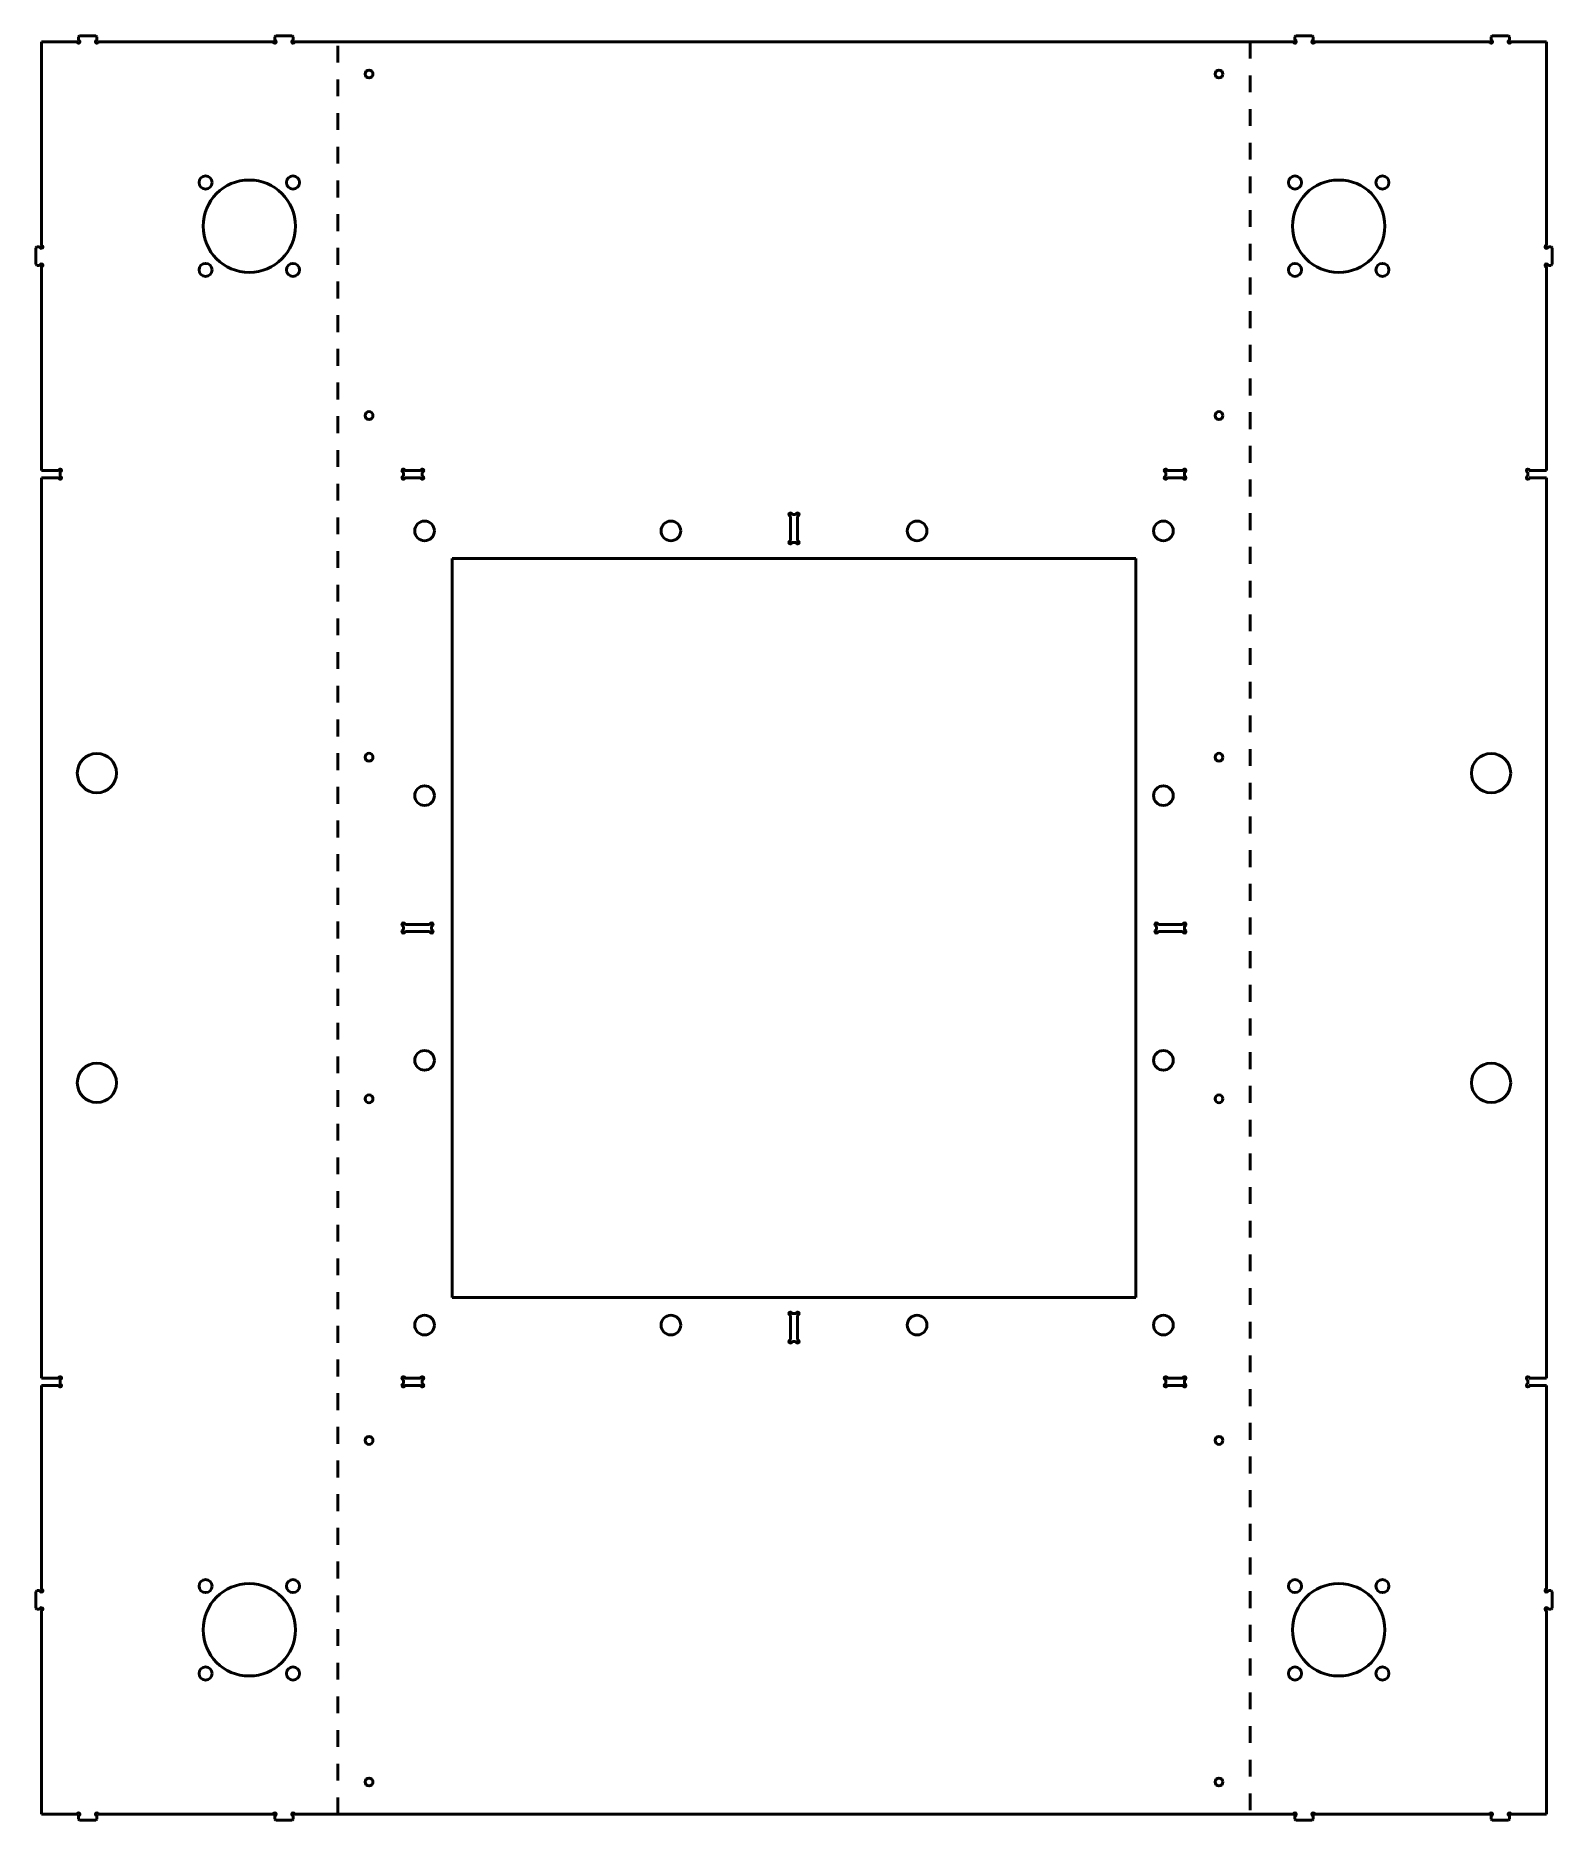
# Model space of a CAD drawing. Header units: inches. Extents: x 47.4 to 88.4, y -7.9 to 40.4.
import ezdxf

# ---------------------------------------------------------------- set-up
doc = ezdxf.new("R2010")
doc.units = ezdxf.units.IN
doc.header["$MEASUREMENT"] = 0
doc.linetypes.add('Dashed Space', pattern=[0.912, 0.456, -0.456])
for name, color, linetype, lineweight in [('IV_BEND_DOWN', 3, 'Dashed Space', 50), ('IV_EXTERIOR_PROFILES', 7, 'Continuous', 50), ('IV_INTERIOR_PROFILES', 7, 'Continuous', 50)]:
    doc.layers.add(name, color=color, linetype=linetype, lineweight=lineweight)

msp = doc.modelspace()

# ---------------------------------------------------------------- linework, layer by layer
at = {"layer": 'IV_BEND_DOWN'}
for p, q in [((55.543, -7.765), (55.543, 40.225)), ((80.236, 40.225), (80.236, -7.765))]:
    msp.add_line(p, q, dxfattribs=at)
at = {"layer": 'IV_EXTERIOR_PROFILES'}
for p, q in [((47.518, 34.727), (47.518, 40.225)), ((47.518, 40.225), (48.462, 40.225)), ((48.518, 40.358), (48.548, 40.388)), ((48.518, 40.282), (48.518, 40.358)), ((48.548, 40.388), (48.988, 40.388)), ((48.988, 40.388), (49.018, 40.358)), ((49.018, 40.282), (49.018, 40.358)), ((49.075, 40.225), (53.774, 40.225)), ((53.831, 40.358), (53.861, 40.388)), ((53.831, 40.282), (53.831, 40.358)), ((53.861, 40.388), (54.301, 40.388)), ((54.301, 40.388), (54.331, 40.358)), ((54.331, 40.282), (54.331, 40.358)), ((54.387, 40.225), (81.391, 40.225)), ((81.448, 40.358), (81.478, 40.388)), ((81.448, 40.282), (81.448, 40.358)), ((81.478, 40.388), (81.918, 40.388)), ((81.918, 40.388), (81.948, 40.358)), ((81.948, 40.282), (81.948, 40.358)), ((86.704, 40.225), (82.004, 40.225)), ((86.76, 40.358), (86.79, 40.388)), ((86.76, 40.282), (86.76, 40.358)), ((86.79, 40.388), (87.23, 40.388)), ((87.23, 40.388), (87.26, 40.358)), ((87.26, 40.282), (87.26, 40.358)), ((88.26, 40.225), (87.317, 40.225)), ((88.26, 34.727), (88.26, 40.225)), ((47.361, 34.64), (47.391, 34.67)), ((47.361, 34.2), (47.361, 34.64)), ((47.462, 34.67), (47.391, 34.67)), ((88.317, 34.67), (88.388, 34.67)), ((88.388, 34.67), (88.418, 34.64)), ((88.418, 34.64), (88.418, 34.2)), ((47.391, 34.17), (47.361, 34.2)), ((47.462, 34.17), (47.391, 34.17)), ((47.518, 28.615), (47.518, 34.114)), ((88.26, 28.615), (88.26, 34.114)), ((88.317, 34.17), (88.388, 34.17)), ((88.418, 34.2), (88.388, 34.17)), ((47.518, 28.615), (47.967, 28.615)), ((48.023, 28.559), (48.023, 28.474)), ((87.755, 28.458), (87.755, 28.575)), ((87.795, 28.615), (88.26, 28.615)), ((47.518, 4.043), (47.518, 28.418)), ((47.967, 28.418), (47.518, 28.418)), ((88.26, 28.418), (87.795, 28.418)), ((88.26, 4.043), (88.26, 28.418)), ((47.518, 4.043), (47.967, 4.043)), ((48.023, 3.986), (48.023, 3.902)), ((87.755, 3.885), (87.755, 4.003)), ((87.795, 4.043), (88.26, 4.043)), ((47.518, -1.653), (47.518, 3.845)), ((47.967, 3.845), (47.518, 3.845)), ((88.26, 3.845), (87.795, 3.845)), ((88.26, -1.653), (88.26, 3.845)), ((47.361, -1.74), (47.391, -1.71)), ((47.361, -2.18), (47.361, -1.74)), ((47.462, -1.71), (47.391, -1.71)), ((88.317, -1.71), (88.388, -1.71)), ((88.388, -1.71), (88.418, -1.74)), ((88.418, -1.74), (88.418, -2.18)), ((47.391, -2.21), (47.361, -2.18)), ((47.462, -2.21), (47.391, -2.21)), ((47.518, -7.765), (47.518, -2.266)), ((88.26, -7.765), (88.26, -2.266)), ((88.317, -2.21), (88.388, -2.21)), ((88.418, -2.18), (88.388, -2.21)), ((48.462, -7.765), (47.518, -7.765)), ((48.518, -7.821), (48.518, -7.897)), ((48.548, -7.927), (48.518, -7.897)), ((48.988, -7.927), (48.548, -7.927)), ((49.018, -7.897), (48.988, -7.927)), ((49.018, -7.821), (49.018, -7.897)), ((53.774, -7.765), (49.075, -7.765)), ((53.831, -7.821), (53.831, -7.897)), ((53.861, -7.927), (53.831, -7.897)), ((54.301, -7.927), (53.861, -7.927)), ((54.331, -7.897), (54.301, -7.927)), ((54.331, -7.821), (54.331, -7.897)), ((54.387, -7.765), (81.391, -7.765)), ((81.448, -7.821), (81.448, -7.897)), ((81.478, -7.927), (81.448, -7.897)), ((81.918, -7.927), (81.478, -7.927)), ((81.948, -7.897), (81.918, -7.927)), ((81.948, -7.821), (81.948, -7.897)), ((82.004, -7.765), (86.704, -7.765)), ((86.76, -7.821), (86.76, -7.897)), ((86.79, -7.927), (86.76, -7.897)), ((87.23, -7.927), (86.79, -7.927)), ((87.26, -7.897), (87.23, -7.927)), ((87.26, -7.821), (87.26, -7.897)), ((87.317, -7.765), (88.26, -7.765))]:
    msp.add_line(p, q, dxfattribs=at)
for centre, radius, start, end in [((48.462, 40.205), 0.02, 19.4712, 90), ((48.518, 40.225), 0.04, 199.4712, 70.5288), ((48.538, 40.282), 0.02, 180, 250.5288), ((49.018, 40.225), 0.04, 109.4712, 340.5288), ((48.998, 40.282), 0.02, 289.4712, 0), ((49.075, 40.205), 0.02, 90, 160.5288), ((53.774, 40.205), 0.02, 19.4712, 90), ((53.831, 40.225), 0.04, 199.4712, 70.5288), ((53.851, 40.282), 0.02, 180, 250.5288), ((54.331, 40.225), 0.04, 109.4712, 340.5288), ((54.311, 40.282), 0.02, 289.4712, 0), ((54.387, 40.205), 0.02, 90, 160.5288), ((81.391, 40.205), 0.02, 19.4712, 90), ((81.448, 40.225), 0.04, 199.4712, 70.5288), ((81.468, 40.282), 0.02, 180, 250.5288), ((81.948, 40.225), 0.04, 109.4712, 340.5288), ((81.928, 40.282), 0.02, 289.4712, 0), ((82.004, 40.205), 0.02, 90, 160.5288), ((86.704, 40.205), 0.02, 19.4712, 90), ((86.76, 40.225), 0.04, 199.4712, 70.5288), ((86.78, 40.282), 0.02, 180, 250.5288), ((87.26, 40.225), 0.04, 109.4712, 340.5288), ((87.24, 40.282), 0.02, 289.4712, 0), ((87.317, 40.205), 0.02, 90, 160.5288), ((47.462, 34.65), 0.02, 19.4712, 90), ((47.518, 34.67), 0.04, 199.4712, 70.5288), ((47.538, 34.727), 0.02, 180, 250.5288), ((88.26, 34.67), 0.04, 109.4712, 340.5288), ((88.24, 34.727), 0.02, 289.4712, 360), ((88.317, 34.65), 0.02, 90, 160.5288), ((47.462, 34.19), 0.02, 270, 340.5288), ((47.518, 34.17), 0.04, 289.4712, 160.5288), ((47.538, 34.114), 0.02, 109.4712, 180), ((88.26, 34.17), 0.04, 19.4712, 250.5288), ((88.24, 34.114), 0.02, 0, 70.5288), ((88.317, 34.19), 0.02, 199.4712, 270), ((47.967, 28.635), 0.02, 270, 340.5288), ((48.023, 28.615), 0.04, 289.4712, 160.5288), ((48.043, 28.559), 0.02, 109.4712, 180), ((87.755, 28.615), 0.04, 0, 270), ((47.967, 28.398), 0.02, 19.4712, 90), ((48.023, 28.418), 0.04, 199.4712, 70.5288), ((48.043, 28.474), 0.02, 180, 250.5288), ((87.755, 28.418), 0.04, 90, 0), ((47.967, 4.063), 0.02, 270, 340.5288), ((48.023, 4.043), 0.04, 289.4712, 160.5288), ((48.023, 3.845), 0.04, 199.4712, 70.5288), ((48.043, 3.986), 0.02, 109.4712, 180), ((48.043, 3.902), 0.02, 180, 250.5288), ((87.755, 4.043), 0.04, 0, 270), ((87.755, 3.845), 0.04, 90, 0), ((47.967, 3.825), 0.02, 19.4712, 90), ((47.462, -1.73), 0.02, 19.4712, 90), ((47.518, -1.71), 0.04, 199.4712, 70.5288), ((47.538, -1.653), 0.02, 180, 250.5288), ((88.26, -1.71), 0.04, 109.4712, 340.5288), ((88.24, -1.653), 0.02, 289.4712, 360), ((88.317, -1.73), 0.02, 90, 160.5288), ((47.462, -2.19), 0.02, 270, 340.5288), ((47.518, -2.21), 0.04, 289.4712, 160.5288), ((47.538, -2.266), 0.02, 109.4712, 180), ((88.26, -2.21), 0.04, 19.4712, 250.5288), ((88.24, -2.266), 0.02, 0, 70.5288), ((88.317, -2.19), 0.02, 199.4712, 270), ((48.518, -7.765), 0.04, 289.4712, 160.5288), ((49.018, -7.765), 0.04, 19.4712, 250.5288), ((53.831, -7.765), 0.04, 289.4712, 160.5288), ((54.331, -7.765), 0.04, 19.4712, 250.5288), ((81.448, -7.765), 0.04, 289.4712, 160.5288), ((81.948, -7.765), 0.04, 19.4712, 250.5288), ((86.76, -7.765), 0.04, 289.4712, 160.5288), ((87.26, -7.765), 0.04, 19.4712, 250.5288), ((48.462, -7.745), 0.02, 270, 340.5288), ((48.538, -7.821), 0.02, 109.4712, 180), ((48.998, -7.821), 0.02, 0, 70.5288), ((49.075, -7.745), 0.02, 199.4712, 270), ((53.774, -7.745), 0.02, 270, 340.5288), ((53.851, -7.821), 0.02, 109.4712, 180), ((54.311, -7.821), 0.02, 0, 70.5288), ((54.387, -7.745), 0.02, 199.4712, 270), ((81.391, -7.745), 0.02, 270, 340.5288), ((81.468, -7.821), 0.02, 109.4712, 180), ((81.928, -7.821), 0.02, 0, 70.5288), ((82.004, -7.745), 0.02, 199.4712, 270), ((86.704, -7.745), 0.02, 270, 340.5288), ((86.78, -7.821), 0.02, 109.4712, 180), ((87.24, -7.821), 0.02, 0, 70.5288), ((87.317, -7.745), 0.02, 199.4712, 270)]:
    msp.add_arc(centre, radius, start, end, dxfattribs=at)
at = {"layer": 'IV_INTERIOR_PROFILES'}
for p, q in [((57.317, 28.474), (57.317, 28.559)), ((57.374, 28.615), (57.771, 28.615)), ((57.827, 28.559), (57.827, 28.474)), ((77.951, 28.474), (77.951, 28.559)), ((78.008, 28.615), (78.405, 28.615)), ((78.461, 28.559), (78.461, 28.474)), ((57.771, 28.418), (57.374, 28.418)), ((78.405, 28.418), (78.008, 28.418)), ((67.791, 26.724), (67.791, 27.371)), ((67.847, 27.428), (67.931, 27.428)), ((67.988, 27.371), (67.988, 26.724)), ((67.931, 26.668), (67.847, 26.668)), ((58.639, 6.23), (58.639, 26.23)), ((58.639, 26.23), (77.139, 26.23)), ((77.139, 26.23), (77.139, 6.23)), ((57.317, 16.188), (57.317, 16.272)), ((57.374, 16.329), (58.021, 16.329)), ((58.021, 16.131), (57.374, 16.131)), ((58.077, 16.272), (58.077, 16.188)), ((77.701, 16.188), (77.701, 16.272)), ((77.758, 16.329), (78.405, 16.329)), ((78.405, 16.131), (77.758, 16.131)), ((78.461, 16.272), (78.461, 16.188)), ((77.139, 6.23), (58.639, 6.23)), ((67.791, 5.089), (67.791, 5.736)), ((67.847, 5.793), (67.931, 5.793)), ((67.988, 5.736), (67.988, 5.089)), ((67.931, 5.033), (67.847, 5.033)), ((57.317, 3.902), (57.317, 3.986)), ((57.374, 4.043), (57.771, 4.043)), ((57.827, 3.986), (57.827, 3.902)), ((77.951, 3.902), (77.951, 3.986)), ((78.008, 4.043), (78.405, 4.043)), ((78.461, 3.986), (78.461, 3.902)), ((57.771, 3.845), (57.374, 3.845)), ((78.405, 3.845), (78.008, 3.845))]:
    msp.add_line(p, q, dxfattribs=at)
for centre, radius in [((56.385, 39.35), 0.107), ((79.394, 39.35), 0.107), ((51.96, 36.413), 0.177), ((53.143, 35.23), 1.25), ((54.326, 36.413), 0.177), ((81.452, 36.413), 0.177), ((82.635, 35.23), 1.25), ((83.818, 36.413), 0.177), ((51.96, 34.047), 0.177), ((54.326, 34.047), 0.177), ((81.452, 34.047), 0.177), ((83.818, 34.047), 0.177), ((56.385, 30.102), 0.107), ((79.394, 30.102), 0.107), ((57.889, 26.98), 0.266), ((64.556, 26.98), 0.266), ((71.223, 26.98), 0.266), ((77.889, 26.98), 0.266), ((49.018, 20.423), 0.531), ((56.385, 20.854), 0.107), ((79.394, 20.854), 0.107), ((86.76, 20.423), 0.531), ((57.889, 19.813), 0.266), ((77.889, 19.813), 0.266), ((49.018, 12.038), 0.531), ((57.889, 12.647), 0.266), ((77.889, 12.647), 0.266), ((86.76, 12.038), 0.531), ((56.385, 11.606), 0.107), ((79.394, 11.606), 0.107), ((57.889, 5.48), 0.266), ((64.556, 5.48), 0.266), ((71.223, 5.48), 0.266), ((77.889, 5.48), 0.266), ((56.385, 2.358), 0.107), ((79.394, 2.358), 0.107), ((51.96, -1.587), 0.177), ((54.326, -1.587), 0.177), ((81.452, -1.587), 0.177), ((83.818, -1.587), 0.177), ((53.143, -2.77), 1.25), ((82.635, -2.77), 1.25), ((51.96, -3.953), 0.177), ((54.326, -3.953), 0.177), ((81.452, -3.953), 0.177), ((83.818, -3.953), 0.177), ((56.385, -6.89), 0.107), ((79.394, -6.89), 0.107)]:
    msp.add_circle(centre, radius, dxfattribs=at)
for centre, radius, start, end in [((57.317, 28.615), 0.04, 19.4712, 250.5288), ((57.297, 28.559), 0.02, 0, 70.5288), ((57.374, 28.635), 0.02, 199.4712, 270), ((57.771, 28.635), 0.02, 270, 340.5288), ((57.827, 28.615), 0.04, 289.4712, 160.5288), ((57.847, 28.559), 0.02, 109.4712, 180), ((77.951, 28.615), 0.04, 19.4712, 250.5288), ((77.931, 28.559), 0.02, 0, 70.5288), ((78.008, 28.635), 0.02, 199.4712, 270), ((78.405, 28.635), 0.02, 270, 340.5288), ((78.461, 28.615), 0.04, 289.4712, 160.5288), ((78.481, 28.559), 0.02, 109.4712, 180), ((57.317, 28.418), 0.04, 109.4712, 340.5288), ((57.297, 28.474), 0.02, 289.4712, 0), ((57.374, 28.398), 0.02, 90, 160.5288), ((57.771, 28.398), 0.02, 19.4712, 90), ((57.827, 28.418), 0.04, 199.4712, 70.5288), ((57.847, 28.474), 0.02, 180, 250.5288), ((77.951, 28.418), 0.04, 109.4712, 340.5288), ((77.931, 28.474), 0.02, 289.4712, 0), ((78.008, 28.398), 0.02, 90, 160.5288), ((78.405, 28.398), 0.02, 19.4712, 90), ((78.461, 28.418), 0.04, 199.4712, 70.5288), ((78.481, 28.474), 0.02, 180, 250.5288), ((67.791, 27.428), 0.04, 19.4712, 250.5288), ((67.771, 27.371), 0.02, 0, 70.5288), ((67.847, 27.448), 0.02, 199.4712, 270), ((67.931, 27.448), 0.02, 270, 340.5288), ((67.988, 27.428), 0.04, 289.4712, 160.5288), ((68.008, 27.371), 0.02, 109.4712, 180), ((67.791, 26.668), 0.04, 109.4712, 340.5288), ((67.771, 26.724), 0.02, 289.4712, 0), ((67.847, 26.648), 0.02, 90, 160.5288), ((67.931, 26.648), 0.02, 19.4712, 90), ((67.988, 26.668), 0.04, 199.4712, 70.5288), ((68.008, 26.724), 0.02, 180, 250.5288), ((57.317, 16.329), 0.04, 19.4712, 250.5288), ((57.317, 16.131), 0.04, 109.4712, 340.5288), ((57.297, 16.272), 0.02, 360, 70.5288), ((57.297, 16.188), 0.02, 289.4712, 0), ((57.374, 16.349), 0.02, 199.4712, 270), ((57.374, 16.111), 0.02, 90, 160.5288), ((58.021, 16.349), 0.02, 270, 340.5288), ((58.021, 16.111), 0.02, 19.4712, 90), ((58.077, 16.329), 0.04, 289.4712, 160.5288), ((58.077, 16.131), 0.04, 199.4712, 70.5288), ((58.097, 16.272), 0.02, 109.4712, 180), ((58.097, 16.188), 0.02, 180, 250.5288), ((77.701, 16.329), 0.04, 19.4712, 250.5288), ((77.701, 16.131), 0.04, 109.4712, 340.5288), ((77.681, 16.272), 0.02, 0, 70.5288), ((77.681, 16.188), 0.02, 289.4712, 0), ((77.758, 16.349), 0.02, 199.4712, 270), ((77.758, 16.111), 0.02, 90, 160.5288), ((78.405, 16.349), 0.02, 270, 340.5288), ((78.405, 16.111), 0.02, 19.4712, 90), ((78.461, 16.329), 0.04, 289.4712, 160.5288), ((78.461, 16.131), 0.04, 199.4712, 70.5288), ((78.481, 16.272), 0.02, 109.4712, 180), ((78.481, 16.188), 0.02, 180, 250.5288), ((67.791, 5.793), 0.04, 19.4712, 250.5288), ((67.847, 5.813), 0.02, 199.4712, 270), ((67.931, 5.813), 0.02, 270, 340.5288), ((67.988, 5.793), 0.04, 289.4712, 160.5288), ((67.771, 5.736), 0.02, 0, 70.5288), ((68.008, 5.736), 0.02, 109.4712, 180), ((67.791, 5.033), 0.04, 109.4712, 340.5288), ((67.771, 5.089), 0.02, 289.4712, 0), ((67.847, 5.013), 0.02, 90, 160.5288), ((67.931, 5.013), 0.02, 19.4712, 90), ((67.988, 5.033), 0.04, 199.4712, 70.5288), ((68.008, 5.089), 0.02, 180, 250.5288), ((57.317, 4.043), 0.04, 19.4712, 250.5288), ((57.317, 3.845), 0.04, 109.4712, 340.5288), ((57.297, 3.986), 0.02, 0, 70.5288), ((57.297, 3.902), 0.02, 289.4712, 0), ((57.374, 4.063), 0.02, 199.4712, 270), ((57.771, 4.063), 0.02, 270, 340.5288), ((57.827, 4.043), 0.04, 289.4712, 160.5288), ((57.827, 3.845), 0.04, 199.4712, 70.5288), ((57.847, 3.986), 0.02, 109.4712, 180), ((57.847, 3.902), 0.02, 180, 250.5288), ((77.951, 4.043), 0.04, 19.4712, 250.5288), ((77.951, 3.845), 0.04, 109.4712, 340.5288), ((77.931, 3.986), 0.02, 0, 70.5288), ((77.931, 3.902), 0.02, 289.4712, 0), ((78.008, 4.063), 0.02, 199.4712, 270), ((78.405, 4.063), 0.02, 270, 340.5288), ((78.461, 4.043), 0.04, 289.4712, 160.5288), ((78.461, 3.845), 0.04, 199.4712, 70.5288), ((78.481, 3.986), 0.02, 109.4712, 180), ((78.481, 3.902), 0.02, 180, 250.5288), ((57.374, 3.825), 0.02, 90, 160.5288), ((57.771, 3.825), 0.02, 19.4712, 90), ((78.008, 3.825), 0.02, 90, 160.5288), ((78.405, 3.825), 0.02, 19.4712, 90)]:
    msp.add_arc(centre, radius, start, end, dxfattribs=at)

doc.saveas('drawing.dxf')
